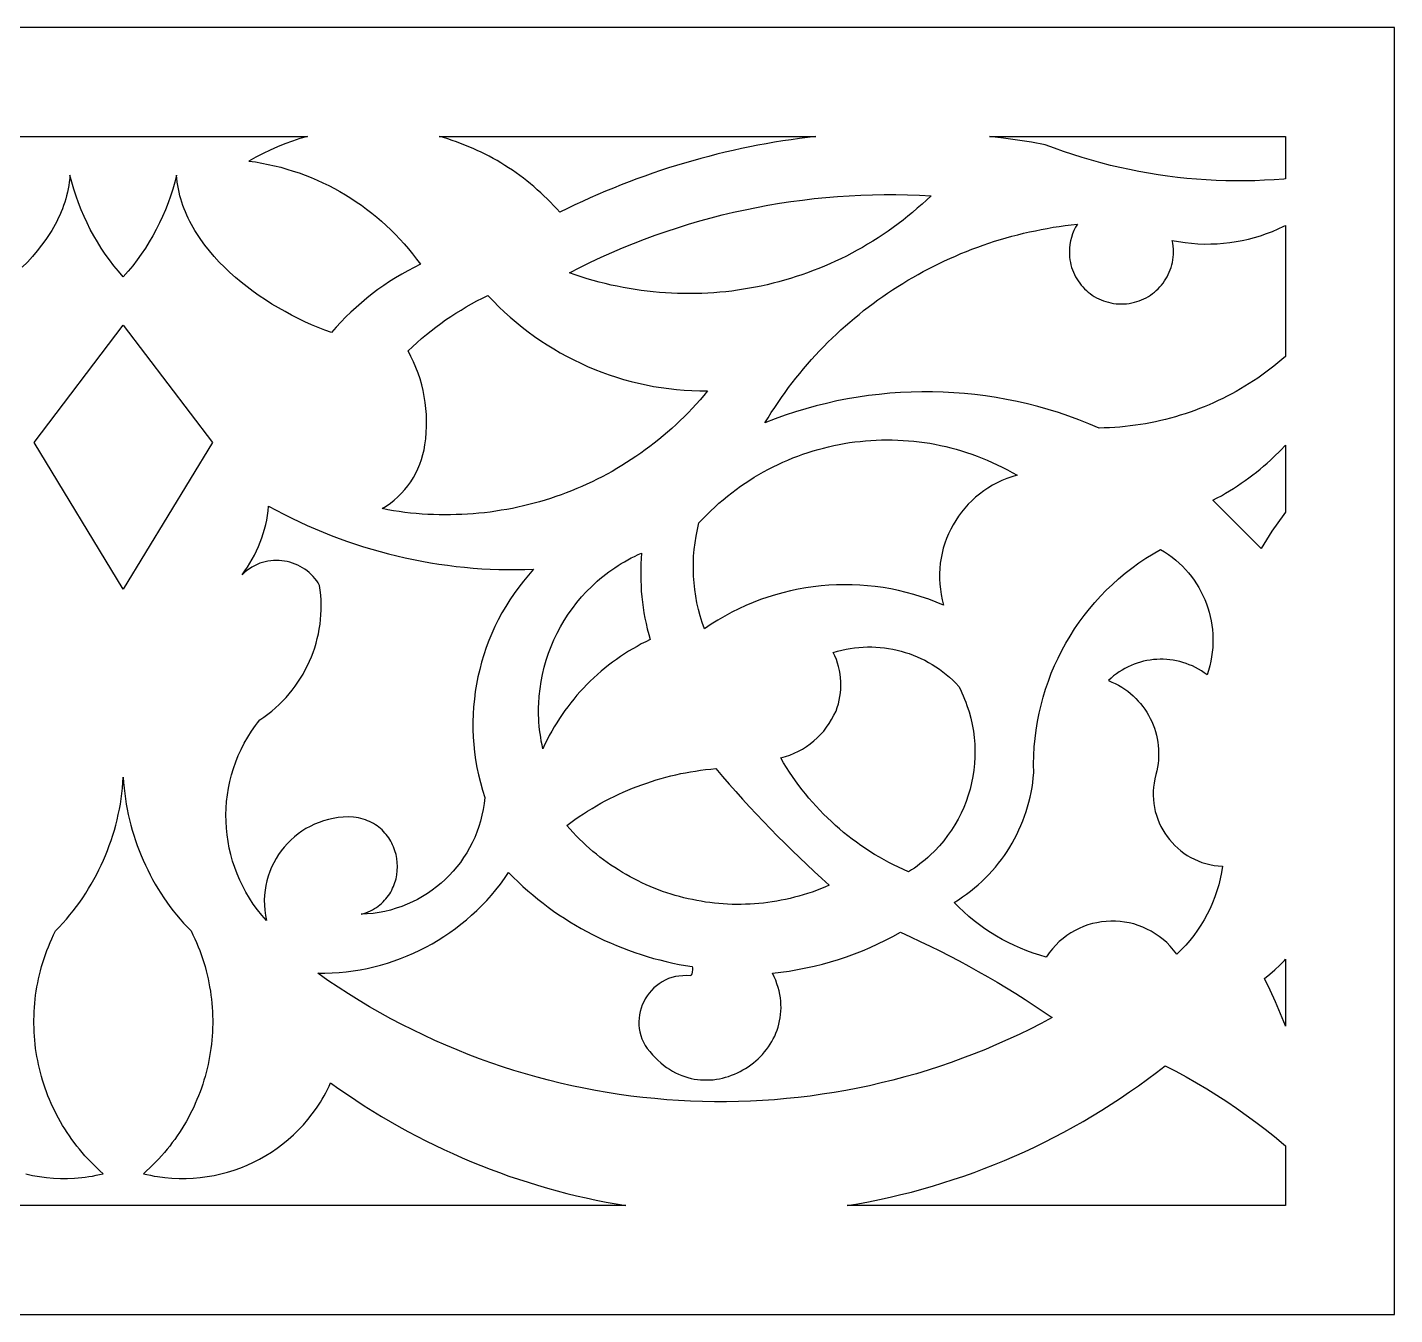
# Model space of a CAD drawing. Extents: x -116 to 116, y -59 to 59.
# Drawn here: x -8.8 to 116.5, y -59 to 59 of the extents above; entities that cross this region are included whole.
import ezdxf

# ---------------------------------------------------------------- set-up
doc = ezdxf.new("R2010")
doc.units = 0
doc.header["$MEASUREMENT"] = 0
doc.layers.add('BITMAP_LAYER', color=18, linetype='CONTINUOUS')

msp = doc.modelspace()

# ---------------------------------------------------------------- linework, layer by layer
at = {"layer": 'BITMAP_LAYER'}
for points in [[(116.5, -59), (116.5, 59), (-116.5, 59), (-116.5, -59)], [(62.71, 48.91), (61.95, 48.81), (61.19, 48.7), (60.43, 48.59), (59.67, 48.46), (58.91, 48.33), (58.15, 48.19), (57.4, 48.04), (56.65, 47.88), (55.9, 47.72), (55.15, 47.55), (54.4, 47.36), (53.66, 47.17), (52.92, 46.98), (52.18, 46.77), (51.44, 46.56), (50.7, 46.34), (49.97, 46.11), (49.24, 45.87), (48.51, 45.62), (47.79, 45.37), (47.07, 45.1), (46.35, 44.83), (45.63, 44.56), (44.91, 44.27), (44.2, 43.98), (43.49, 43.68), (42.79, 43.37), (42.09, 43.05), (41.39, 42.72), (40.69, 42.39), (40, 42.05), (39.72, 42.36), (39.43, 42.67), (39.15, 42.97), (38.85, 43.27), (38.55, 43.56), (38.25, 43.84), (37.94, 44.12), (37.63, 44.4), (37.31, 44.66), (36.98, 44.92), (36.66, 45.18), (36.33, 45.42), (35.99, 45.66), (35.65, 45.9), (35.31, 46.13), (34.96, 46.35), (34.61, 46.57), (34.25, 46.78), (33.89, 46.98), (33.53, 47.18), (33.17, 47.37), (32.8, 47.55), (32.42, 47.72), (32.05, 47.89), (31.67, 48.06), (31.29, 48.21), (30.9, 48.36), (30.52, 48.5), (30.13, 48.64), (29.73, 48.77), (29.34, 48.89), (28.94, 49), (63.47, 49)], [(106.5, 45.11), (106.36, 45.09), (105.47, 45.03), (104.58, 44.98), (103.69, 44.94), (102.8, 44.92), (101.91, 44.92), (101.02, 44.94), (100.13, 44.97), (99.24, 45.01), (98.35, 45.08), (97.47, 45.15), (96.59, 45.25), (95.7, 45.36), (94.82, 45.48), (93.94, 45.63), (93.07, 45.78), (92.19, 45.96), (91.32, 46.15), (90.46, 46.35), (89.59, 46.57), (88.73, 46.81), (87.87, 47.06), (87.02, 47.33), (86.17, 47.62), (85.32, 47.92), (84.48, 48.23), (83.21, 48.46), (81.93, 48.66), (80.65, 48.84), (79.37, 49), (106.5, 49)], [(70.8, 43.67), (71.87, 43.65), (72.95, 43.62), (74.03, 43.56), (73.61, 43.17), (73.19, 42.78), (72.76, 42.41), (72.33, 42.04), (71.89, 41.68), (71.45, 41.33), (71, 40.99), (70.55, 40.65), (70.09, 40.33), (69.62, 40.01), (69.16, 39.7), (68.68, 39.4), (68.21, 39.11), (67.73, 38.83), (67.24, 38.56), (66.75, 38.3), (66.26, 38.04), (65.76, 37.79), (65.26, 37.56), (64.75, 37.33), (64.25, 37.11), (63.73, 36.9), (63.22, 36.7), (62.7, 36.5), (62.18, 36.32), (61.66, 36.15), (61.13, 35.98), (60.6, 35.82), (60.07, 35.68), (59.54, 35.54), (59, 35.41), (58.46, 35.29), (57.92, 35.18), (57.38, 35.08), (56.84, 34.99), (56.29, 34.91), (55.75, 34.83), (55.2, 34.77), (54.65, 34.72), (54.1, 34.67), (53.55, 34.64), (53, 34.61), (52.44, 34.59), (51.89, 34.59), (51.34, 34.59), (50.78, 34.6), (50.23, 34.62), (49.67, 34.66), (49.12, 34.7), (48.56, 34.75), (48.01, 34.81), (47.45, 34.88), (46.9, 34.96), (46.35, 35.05), (45.8, 35.15), (45.25, 35.26), (44.7, 35.38), (44.15, 35.51), (43.6, 35.65), (43.05, 35.8), (42.51, 35.96), (41.96, 36.13), (41.42, 36.31), (40.88, 36.5), (41.84, 36.99), (42.81, 37.46), (43.79, 37.92), (44.77, 38.35), (45.75, 38.78), (46.75, 39.18), (47.75, 39.57), (48.75, 39.94), (49.76, 40.29), (50.78, 40.63), (51.8, 40.95), (52.83, 41.25), (53.86, 41.53), (54.89, 41.8), (55.93, 42.05), (56.97, 42.28), (58.02, 42.5), (59.07, 42.69), (60.13, 42.87), (61.18, 43.03), (62.24, 43.17), (63.31, 43.3), (64.37, 43.41), (65.44, 43.5), (66.51, 43.57), (67.58, 43.62), (68.65, 43.66), (69.72, 43.67)], [(87.26, 40.67), (87.11, 40.37), (86.98, 40.06), (86.88, 39.75), (86.8, 39.42), (86.74, 39.09), (86.7, 38.75), (86.69, 38.42), (86.7, 38.17), (86.71, 37.93), (86.74, 37.69), (86.79, 37.45), (86.84, 37.22), (86.9, 37), (86.98, 36.78), (87.06, 36.56), (87.16, 36.35), (87.26, 36.14), (87.38, 35.94), (87.5, 35.75), (87.64, 35.56), (87.78, 35.38), (87.93, 35.21), (88.09, 35.04), (88.25, 34.89), (88.42, 34.74), (88.6, 34.59), (88.79, 34.46), (88.98, 34.34), (89.18, 34.22), (89.39, 34.12), (89.6, 34.02), (89.82, 33.94), (90.04, 33.86), (90.27, 33.8), (90.5, 33.74), (90.73, 33.7), (90.97, 33.67), (91.21, 33.65), (91.46, 33.65), (91.7, 33.65), (91.94, 33.67), (92.18, 33.7), (92.42, 33.74), (92.65, 33.8), (92.87, 33.86), (93.1, 33.94), (93.31, 34.02), (93.52, 34.12), (93.73, 34.22), (93.93, 34.34), (94.12, 34.46), (94.31, 34.59), (94.49, 34.74), (94.66, 34.89), (94.83, 35.04), (94.99, 35.21), (95.14, 35.38), (95.28, 35.56), (95.41, 35.75), (95.53, 35.94), (95.65, 36.14), (95.75, 36.35), (95.85, 36.56), (95.93, 36.78), (96.01, 37), (96.07, 37.22), (96.13, 37.45), (96.17, 37.69), (96.2, 37.93), (96.22, 38.17), (96.22, 38.42), (96.22, 38.68), (96.19, 38.95), (96.16, 39.21), (96.11, 39.46), (96.7, 39.36), (97.29, 39.27), (97.88, 39.21), (98.47, 39.16), (99.06, 39.14), (99.65, 39.15), (100.23, 39.17), (100.81, 39.21), (101.39, 39.28), (101.97, 39.36), (102.54, 39.47), (103.1, 39.59), (103.66, 39.74), (104.22, 39.9), (104.77, 40.09), (105.31, 40.29), (105.84, 40.52), (106.36, 40.76), (106.5, 40.83), (106.5, 28.84), (106.15, 28.54), (105.8, 28.24), (105.44, 27.95), (105.07, 27.66), (104.7, 27.39), (104.33, 27.12), (103.95, 26.85), (103.56, 26.59), (103.17, 26.34), (102.78, 26.1), (102.38, 25.86), (101.98, 25.63), (101.57, 25.41), (101.16, 25.19), (100.75, 24.98), (100.33, 24.78), (99.91, 24.59), (99.49, 24.4), (99.06, 24.22), (98.63, 24.05), (98.19, 23.88), (97.75, 23.73), (97.31, 23.58), (96.86, 23.44), (96.42, 23.3), (95.97, 23.18), (95.51, 23.06), (95.06, 22.95), (94.6, 22.85), (94.14, 22.75), (93.67, 22.67), (93.21, 22.59), (92.74, 22.52), (92.27, 22.46), (91.8, 22.41), (91.32, 22.36), (90.85, 22.33), (90.37, 22.3), (89.89, 22.28), (89.41, 22.27), (88.49, 22.66), (87.57, 23.03), (86.64, 23.36), (85.7, 23.68), (84.76, 23.97), (83.81, 24.24), (82.86, 24.48), (81.91, 24.7), (80.94, 24.9), (79.98, 25.07), (79.01, 25.21), (78.04, 25.34), (77.07, 25.44), (76.1, 25.51), (75.12, 25.56), (74.15, 25.59), (73.17, 25.59), (72.2, 25.57), (71.22, 25.53), (70.25, 25.46), (69.27, 25.36), (68.3, 25.25), (67.33, 25.1), (66.37, 24.94), (65.4, 24.75), (64.45, 24.53), (63.49, 24.3), (62.54, 24.03), (61.6, 23.75), (60.66, 23.44), (59.72, 23.1), (58.8, 22.74), (59.09, 23.22), (59.38, 23.69), (59.69, 24.16), (60, 24.62), (60.31, 25.08), (60.64, 25.53), (60.97, 25.98), (61.3, 26.42), (61.64, 26.85), (61.99, 27.28), (62.34, 27.7), (62.7, 28.12), (63.06, 28.54), (63.43, 28.94), (63.81, 29.34), (64.19, 29.74), (64.57, 30.13), (64.96, 30.51), (65.36, 30.89), (65.76, 31.26), (66.17, 31.63), (66.58, 31.99), (67, 32.34), (67.42, 32.69), (67.84, 33.03), (68.27, 33.36), (68.71, 33.69), (69.15, 34.01), (69.6, 34.33), (70.04, 34.64), (70.5, 34.94), (70.96, 35.23), (71.42, 35.52), (71.88, 35.81), (72.35, 36.08), (72.83, 36.35), (73.31, 36.61), (73.79, 36.87), (74.27, 37.12), (74.76, 37.36), (75.26, 37.6), (75.75, 37.82), (76.25, 38.04), (76.76, 38.26), (77.26, 38.46), (77.77, 38.66), (78.29, 38.85), (78.8, 39.04), (79.32, 39.22), (79.84, 39.39), (80.37, 39.55), (80.9, 39.7), (81.43, 39.85), (81.96, 39.99), (82.5, 40.12), (83.04, 40.25), (83.58, 40.36), (84.12, 40.47), (84.67, 40.57), (85.21, 40.67), (85.76, 40.75), (86.32, 40.83), (86.87, 40.9), (87.43, 40.96)], [(33.91, 33.9), (34.41, 33.39), (34.93, 32.9), (35.45, 32.43), (35.99, 31.97), (36.54, 31.52), (37.1, 31.09), (37.67, 30.67), (38.25, 30.27), (38.84, 29.89), (39.44, 29.52), (40.04, 29.17), (40.66, 28.83), (41.28, 28.51), (41.92, 28.21), (42.55, 27.92), (43.2, 27.65), (43.85, 27.39), (44.51, 27.16), (45.18, 26.94), (45.85, 26.73), (46.53, 26.55), (47.21, 26.38), (47.9, 26.23), (48.59, 26.09), (49.29, 25.98), (49.99, 25.88), (50.69, 25.8), (51.4, 25.74), (52.11, 25.7), (52.82, 25.67), (53.54, 25.67), (53.2, 25.26), (52.85, 24.85), (52.5, 24.46), (52.14, 24.07), (51.78, 23.69), (51.41, 23.31), (51.03, 22.95), (50.65, 22.59), (50.26, 22.23), (49.87, 21.89), (49.47, 21.55), (49.07, 21.21), (48.66, 20.89), (48.25, 20.57), (47.83, 20.26), (47.41, 19.96), (46.98, 19.67), (46.55, 19.38), (46.12, 19.1), (45.68, 18.83), (45.24, 18.56), (44.79, 18.3), (44.34, 18.05), (43.88, 17.81), (43.42, 17.58), (42.96, 17.35), (42.49, 17.13), (42.02, 16.92), (41.55, 16.72), (41.07, 16.52), (40.59, 16.34), (40.11, 16.16), (39.63, 15.99), (39.14, 15.82), (38.65, 15.67), (38.15, 15.52), (37.66, 15.38), (37.16, 15.25), (36.66, 15.13), (36.16, 15.02), (35.65, 14.91), (35.14, 14.81), (34.64, 14.73), (34.13, 14.65), (33.61, 14.57), (33.1, 14.51), (32.58, 14.46), (32.07, 14.41), (31.55, 14.37), (31.03, 14.35), (30.51, 14.33), (29.99, 14.31), (29.47, 14.31), (28.95, 14.32), (28.42, 14.33), (27.9, 14.36), (27.38, 14.39), (26.85, 14.43), (26.33, 14.48), (25.8, 14.54), (25.28, 14.61), (24.75, 14.69), (24.23, 14.78), (23.71, 14.88), (24.1, 15.12), (24.48, 15.38), (24.83, 15.67), (25.17, 15.97), (25.5, 16.29), (25.8, 16.63), (26.08, 16.98), (26.34, 17.35), (26.59, 17.74), (26.81, 18.13), (27, 18.54), (27.18, 18.96), (27.33, 19.39), (27.45, 19.83), (27.56, 20.28), (27.63, 20.73), (27.71, 21.29), (27.76, 21.85), (27.79, 22.4), (27.79, 22.96), (27.77, 23.51), (27.73, 24.07), (27.67, 24.62), (27.58, 25.16), (27.48, 25.71), (27.35, 26.24), (27.19, 26.78), (27.02, 27.3), (26.82, 27.82), (26.6, 28.34), (26.36, 28.84), (26.1, 29.34), (26.51, 29.72), (26.92, 30.1), (27.34, 30.47), (27.77, 30.83), (28.2, 31.18), (28.64, 31.53), (29.09, 31.86), (29.54, 32.18), (30.01, 32.5), (30.48, 32.8), (30.95, 33.09), (31.43, 33.38), (31.92, 33.65), (32.41, 33.92), (32.91, 34.17), (33.41, 34.42)], [(8.18, 20.96), (0, 7.51), (-8.18, 20.96), (0, 31.69)], [(70.47, 21.18), (70.96, 21.17), (71.45, 21.14), (71.94, 21.11), (72.43, 21.06), (72.92, 21.01), (73.41, 20.94), (73.9, 20.87), (74.38, 20.78), (74.87, 20.68), (75.36, 20.57), (75.84, 20.45), (76.32, 20.32), (76.8, 20.18), (77.28, 20.03), (77.75, 19.87), (78.23, 19.7), (78.7, 19.52), (79.17, 19.33), (79.63, 19.12), (80.09, 18.91), (80.55, 18.68), (81.01, 18.44), (81.46, 18.2), (81.91, 17.94), (81.43, 17.8), (80.96, 17.64), (80.51, 17.45), (80.07, 17.24), (79.65, 17.02), (79.23, 16.77), (78.84, 16.51), (78.46, 16.22), (78.1, 15.92), (77.75, 15.61), (77.42, 15.28), (77.11, 14.93), (76.81, 14.57), (76.53, 14.19), (76.28, 13.81), (76.04, 13.41), (75.82, 13), (75.62, 12.58), (75.44, 12.15), (75.28, 11.71), (75.14, 11.26), (75.03, 10.81), (74.93, 10.34), (74.86, 9.88), (74.82, 9.41), (74.79, 8.93), (74.79, 8.45), (74.82, 7.97), (74.87, 7.49), (74.94, 7.01), (75.04, 6.52), (75.17, 6.04), (74.49, 6.32), (73.81, 6.58), (73.12, 6.81), (72.43, 7.02), (71.73, 7.21), (71.03, 7.38), (70.33, 7.52), (69.62, 7.64), (68.91, 7.74), (68.2, 7.82), (67.49, 7.87), (66.78, 7.9), (66.07, 7.91), (65.36, 7.9), (64.65, 7.86), (63.94, 7.8), (63.23, 7.72), (62.53, 7.62), (61.83, 7.49), (61.13, 7.34), (60.44, 7.18), (59.75, 6.98), (59.07, 6.77), (58.39, 6.54), (57.72, 6.28), (57.06, 6), (56.41, 5.7), (55.76, 5.38), (55.12, 5.04), (54.49, 4.67), (53.88, 4.29), (53.27, 3.88), (53.06, 4.46), (52.87, 5.05), (52.71, 5.65), (52.57, 6.25), (52.46, 6.86), (52.37, 7.46), (52.3, 8.07), (52.26, 8.69), (52.24, 9.3), (52.24, 9.91), (52.26, 10.53), (52.31, 11.14), (52.39, 11.75), (52.49, 12.36), (52.61, 12.97), (52.75, 13.57), (53.1, 13.95), (53.46, 14.32), (53.83, 14.68), (54.2, 15.03), (54.58, 15.37), (54.97, 15.7), (55.36, 16.03), (55.76, 16.34), (56.16, 16.64), (56.57, 16.93), (56.98, 17.22), (57.4, 17.49), (57.82, 17.76), (58.25, 18.01), (58.68, 18.26), (59.12, 18.49), (59.56, 18.72), (60, 18.94), (60.45, 19.14), (60.9, 19.34), (61.36, 19.53), (61.82, 19.7), (62.28, 19.87), (62.75, 20.03), (63.21, 20.18), (63.68, 20.31), (64.16, 20.44), (64.63, 20.56), (65.11, 20.67), (65.59, 20.76), (66.07, 20.85), (66.56, 20.93), (67.04, 21), (67.53, 21.05), (68.02, 21.1), (68.5, 21.14), (68.99, 21.16), (69.48, 21.18), (69.97, 21.19)], [(106.5, 14.55), (106.33, 14.33), (105.79, 13.58), (105.26, 12.81), (104.76, 12.02), (104.28, 11.22), (99.85, 15.66), (100.23, 15.86), (100.62, 16.07), (100.99, 16.29), (101.37, 16.51), (101.73, 16.74), (102.1, 16.97), (102.45, 17.21), (102.81, 17.46), (103.15, 17.71), (103.5, 17.97), (103.83, 18.23), (104.17, 18.5), (104.49, 18.77), (104.82, 19.05), (105.13, 19.33), (105.44, 19.62), (106.05, 20.22), (106.5, 20.69)], [(14.02, 14.73), (14.72, 14.37), (15.43, 14.01), (16.14, 13.67), (16.86, 13.34), (17.59, 13.02), (18.31, 12.72), (19.05, 12.43), (19.78, 12.15), (20.53, 11.88), (21.27, 11.63), (22.02, 11.38), (22.78, 11.16), (23.53, 10.94), (24.29, 10.74), (25.06, 10.55), (25.83, 10.37), (26.6, 10.21), (27.37, 10.06), (28.15, 9.92), (28.92, 9.8), (29.7, 9.69), (30.49, 9.59), (31.27, 9.51), (32.06, 9.44), (32.84, 9.38), (33.63, 9.34), (34.42, 9.31), (35.21, 9.29), (36.01, 9.29), (36.8, 9.3), (37.59, 9.33), (37.12, 8.79), (36.66, 8.24), (36.23, 7.68), (35.81, 7.11), (35.42, 6.52), (35.04, 5.92), (34.69, 5.32), (34.36, 4.7), (34.05, 4.07), (33.77, 3.44), (33.5, 2.8), (33.26, 2.14), (33.03, 1.49), (32.83, 0.82), (32.66, 0.15), (32.5, -0.52), (32.37, -1.2), (32.25, -1.89), (32.17, -2.58), (32.1, -3.27), (32.06, -3.96), (32.04, -4.66), (32.04, -5.36), (32.07, -6.05), (32.12, -6.75), (32.19, -7.45), (32.28, -8.15), (32.4, -8.84), (32.55, -9.53), (32.72, -10.22), (32.91, -10.91), (33.13, -11.6), (33.06, -12.15), (32.98, -12.69), (32.87, -13.22), (32.74, -13.75), (32.58, -14.26), (32.4, -14.77), (32.2, -15.26), (31.98, -15.74), (31.73, -16.21), (31.47, -16.67), (31.19, -17.11), (30.89, -17.54), (30.57, -17.95), (30.23, -18.35), (29.87, -18.73), (29.5, -19.1), (29.12, -19.45), (28.71, -19.78), (28.3, -20.1), (27.87, -20.4), (27.42, -20.67), (26.96, -20.93), (26.49, -21.17), (26.01, -21.38), (25.52, -21.58), (25.02, -21.75), (24.5, -21.91), (23.98, -22.03), (23.45, -22.14), (22.91, -22.22), (22.36, -22.27), (21.81, -22.3), (22.03, -22.24), (22.24, -22.16), (22.45, -22.08), (22.64, -21.98), (22.83, -21.89), (23.01, -21.78), (23.19, -21.67), (23.35, -21.55), (23.51, -21.43), (23.66, -21.3), (23.81, -21.16), (23.94, -21.02), (24.07, -20.88), (24.19, -20.73), (24.3, -20.58), (24.41, -20.42), (24.51, -20.26), (24.6, -20.09), (24.68, -19.92), (24.76, -19.75), (24.83, -19.58), (24.89, -19.4), (24.94, -19.22), (24.99, -19.04), (25.03, -18.86), (25.06, -18.68), (25.1, -18.31), (25.12, -17.93), (25.1, -17.56), (25.06, -17.19), (24.99, -16.83), (24.89, -16.47), (24.83, -16.29), (24.76, -16.12), (24.68, -15.94), (24.6, -15.78), (24.52, -15.61), (24.42, -15.45), (24.32, -15.29), (24.21, -15.14), (24.09, -14.99), (23.97, -14.85), (23.84, -14.71), (23.71, -14.57), (23.57, -14.44), (23.42, -14.32), (23.26, -14.2), (23.1, -14.09), (22.93, -13.99), (22.75, -13.89), (22.57, -13.8), (22.38, -13.72), (22.19, -13.64), (21.98, -13.57), (21.78, -13.51), (21.56, -13.46), (21.34, -13.42), (21.11, -13.39), (20.63, -13.38), (20.16, -13.39), (19.7, -13.44), (19.24, -13.51), (18.8, -13.61), (18.36, -13.73), (17.94, -13.88), (17.53, -14.04), (17.13, -14.24), (16.74, -14.45), (16.37, -14.68), (16.02, -14.94), (15.68, -15.21), (15.35, -15.5), (15.04, -15.81), (14.75, -16.14), (14.48, -16.48), (14.23, -16.83), (14, -17.2), (13.79, -17.58), (13.59, -17.98), (13.43, -18.38), (13.28, -18.8), (13.16, -19.23), (13.06, -19.66), (12.99, -20.1), (12.94, -20.55), (12.92, -21.01), (12.93, -21.47), (12.96, -21.93), (13.03, -22.4), (13.12, -22.87), (12.9, -22.63), (12.69, -22.38), (12.29, -21.88), (11.91, -21.36), (11.56, -20.83), (11.24, -20.28), (10.94, -19.73), (10.67, -19.17), (10.42, -18.59), (10.21, -18.01), (10.01, -17.42), (9.85, -16.83), (9.71, -16.23), (9.6, -15.62), (9.51, -15.01), (9.45, -14.4), (9.42, -13.79), (9.41, -13.18), (9.43, -12.56), (9.47, -11.95), (9.55, -11.34), (9.65, -10.73), (9.77, -10.13), (9.93, -9.53), (10.1, -8.93), (10.31, -8.34), (10.54, -7.76), (10.8, -7.19), (11.09, -6.63), (11.41, -6.07), (11.75, -5.53), (12.11, -5), (12.31, -4.74), (12.51, -4.49), (12.89, -4.23), (13.25, -3.96), (13.61, -3.67), (13.95, -3.38), (14.28, -3.07), (14.6, -2.76), (14.91, -2.43), (15.2, -2.09), (15.48, -1.75), (15.75, -1.39), (16, -1.03), (16.24, -0.66), (16.47, -0.28), (16.68, 0.1), (16.88, 0.5), (17.07, 0.9), (17.24, 1.3), (17.39, 1.71), (17.54, 2.13), (17.66, 2.55), (17.78, 2.98), (17.88, 3.41), (17.96, 3.84), (18.03, 4.28), (18.08, 4.72), (18.11, 5.16), (18.13, 5.61), (18.14, 6.06), (18.13, 6.5), (18.1, 6.95), (18.05, 7.4), (17.99, 7.85), (17.86, 8.07), (17.72, 8.28), (17.56, 8.48), (17.39, 8.67), (17.22, 8.85), (17.03, 9.02), (16.84, 9.18), (16.63, 9.33), (16.42, 9.47), (16.2, 9.59), (15.98, 9.7), (15.75, 9.8), (15.51, 9.89), (15.27, 9.97), (15.03, 10.03), (14.78, 10.08), (14.53, 10.11), (14.28, 10.13), (14.03, 10.14), (13.77, 10.13), (13.52, 10.11), (13.26, 10.07), (13.01, 10.02), (12.76, 9.95), (12.51, 9.87), (12.26, 9.77), (12.02, 9.65), (11.78, 9.52), (11.55, 9.37), (11.32, 9.2), (11.1, 9.02), (10.88, 8.82), (11.14, 9.17), (11.38, 9.52), (11.6, 9.88), (11.82, 10.25), (12.02, 10.63), (12.21, 11.01), (12.38, 11.4), (12.54, 11.8), (12.69, 12.2), (12.82, 12.6), (12.94, 13.01), (13.05, 13.42), (13.14, 13.84), (13.21, 14.26), (13.27, 14.69), (13.32, 15.11)], [(47.45, 10.31), (47.42, 9.81), (47.41, 9.31), (47.41, 8.81), (47.41, 8.31), (47.44, 7.81), (47.47, 7.31), (47.51, 6.81), (47.57, 6.31), (47.63, 5.82), (47.71, 5.32), (47.8, 4.83), (47.91, 4.34), (48.02, 3.85), (48.15, 3.36), (48.28, 2.88), (47.88, 2.68), (47.47, 2.48), (47.08, 2.26), (46.69, 2.04), (46.3, 1.81), (45.93, 1.57), (45.55, 1.32), (45.19, 1.06), (44.82, 0.8), (44.47, 0.53), (44.12, 0.25), (43.78, -0.03), (43.44, -0.32), (43.11, -0.62), (42.79, -0.93), (42.47, -1.25), (42.17, -1.57), (41.86, -1.89), (41.57, -2.23), (41.28, -2.57), (41, -2.92), (40.73, -3.27), (40.46, -3.63), (40.21, -3.99), (39.96, -4.36), (39.72, -4.74), (39.48, -5.12), (39.26, -5.51), (39.04, -5.91), (38.83, -6.3), (38.63, -6.71), (38.44, -7.12), (38.37, -6.77), (38.3, -6.43), (38.25, -6.08), (38.2, -5.74), (38.15, -5.39), (38.12, -5.05), (38.09, -4.7), (38.07, -4.36), (38.06, -4.01), (38.06, -3.67), (38.06, -3.33), (38.07, -2.99), (38.11, -2.31), (38.19, -1.64), (38.29, -0.97), (38.42, -0.31), (38.57, 0.35), (38.76, 0.99), (38.97, 1.63), (39.2, 2.25), (39.46, 2.87), (39.75, 3.47), (40.07, 4.06), (40.4, 4.63), (40.77, 5.2), (41.15, 5.74), (41.56, 6.27), (41.99, 6.79), (42.45, 7.28), (42.93, 7.76), (43.43, 8.22), (43.68, 8.44), (43.95, 8.66), (44.21, 8.87), (44.49, 9.08), (44.76, 9.28), (45.05, 9.47), (45.34, 9.66), (45.63, 9.84), (45.93, 10.02), (46.23, 10.19), (46.54, 10.36), (46.85, 10.51), (47.17, 10.67), (47.49, 10.81)], [(95.42, 10.93), (95.78, 10.69), (96.12, 10.44), (96.44, 10.17), (96.76, 9.89), (97.06, 9.6), (97.34, 9.3), (97.62, 8.99), (97.87, 8.67), (98.12, 8.34), (98.34, 7.99), (98.56, 7.64), (98.75, 7.29), (98.93, 6.92), (99.1, 6.55), (99.25, 6.17), (99.38, 5.78), (99.5, 5.39), (99.6, 5), (99.69, 4.6), (99.75, 4.19), (99.8, 3.79), (99.84, 3.38), (99.85, 2.96), (99.85, 2.55), (99.83, 2.14), (99.79, 1.72), (99.73, 1.3), (99.66, 0.89), (99.56, 0.48), (99.45, 0.06), (99.32, -0.35), (99.06, -0.16), (98.79, 0.02), (98.52, 0.18), (98.25, 0.33), (97.97, 0.46), (97.68, 0.58), (97.39, 0.69), (97.1, 0.78), (96.81, 0.86), (96.51, 0.93), (96.21, 0.99), (95.91, 1.03), (95.61, 1.06), (95.3, 1.07), (95, 1.07), (94.7, 1.06), (94.4, 1.04), (94.1, 1), (93.8, 0.95), (93.5, 0.89), (93.21, 0.81), (92.92, 0.72), (92.63, 0.62), (92.35, 0.5), (92.07, 0.38), (91.79, 0.24), (91.52, 0.08), (91.26, -0.08), (91, -0.26), (90.75, -0.45), (90.51, -0.66), (90.27, -0.88), (90.59, -1.01), (90.9, -1.15), (91.2, -1.31), (91.49, -1.48), (91.77, -1.67), (92.04, -1.86), (92.3, -2.07), (92.54, -2.28), (92.78, -2.51), (93, -2.75), (93.22, -2.99), (93.42, -3.25), (93.61, -3.51), (93.79, -3.78), (93.95, -4.06), (94.1, -4.35), (94.24, -4.64), (94.37, -4.94), (94.48, -5.24), (94.58, -5.55), (94.67, -5.87), (94.74, -6.19), (94.79, -6.51), (94.84, -6.83), (94.86, -7.16), (94.87, -7.49), (94.87, -7.82), (94.85, -8.16), (94.82, -8.49), (94.77, -8.83), (94.7, -9.16), (94.62, -9.49), (94.52, -9.88), (94.45, -10.27), (94.4, -10.65), (94.38, -11.03), (94.37, -11.41), (94.39, -11.78), (94.43, -12.15), (94.49, -12.52), (94.57, -12.88), (94.67, -13.23), (94.79, -13.58), (94.93, -13.92), (95.08, -14.24), (95.25, -14.56), (95.44, -14.87), (95.65, -15.17), (95.87, -15.46), (96.1, -15.73), (96.36, -16), (96.62, -16.25), (96.9, -16.48), (97.19, -16.7), (97.5, -16.9), (97.82, -17.09), (98.15, -17.26), (98.49, -17.41), (98.84, -17.54), (99.2, -17.65), (99.57, -17.75), (99.95, -17.82), (100.34, -17.87), (100.73, -17.9), (100.64, -18.48), (100.52, -19.05), (100.38, -19.61), (100.22, -20.16), (100.03, -20.71), (99.82, -21.25), (99.59, -21.78), (99.33, -22.29), (99.05, -22.8), (98.75, -23.29), (98.43, -23.77), (98.09, -24.24), (97.73, -24.69), (97.35, -25.13), (96.95, -25.55), (96.53, -25.96), (96.39, -25.77), (96.24, -25.58), (95.94, -25.23), (95.62, -24.9), (95.28, -24.6), (94.93, -24.33), (94.56, -24.08), (94.19, -23.85), (93.8, -23.65), (93.41, -23.47), (93.01, -23.32), (92.6, -23.19), (92.18, -23.09), (91.76, -23.01), (91.34, -22.96), (90.91, -22.93), (90.49, -22.93), (90.06, -22.95), (89.64, -23), (89.22, -23.07), (88.8, -23.16), (88.39, -23.28), (87.99, -23.43), (87.59, -23.6), (87.21, -23.79), (86.83, -24.01), (86.46, -24.25), (86.11, -24.52), (85.77, -24.81), (85.45, -25.12), (85.14, -25.46), (85, -25.64), (84.85, -25.83), (84.72, -26.02), (84.58, -26.22), (83.98, -26.05), (83.39, -25.86), (82.8, -25.65), (82.22, -25.42), (81.65, -25.17), (81.09, -24.9), (80.55, -24.62), (80.01, -24.31), (79.48, -23.98), (78.96, -23.64), (78.46, -23.28), (77.97, -22.9), (77.49, -22.5), (77.02, -22.09), (76.57, -21.66), (76.13, -21.21), (76.53, -20.97), (76.91, -20.71), (77.28, -20.45), (77.64, -20.17), (78, -19.88), (78.34, -19.59), (78.68, -19.28), (79, -18.97), (79.32, -18.65), (79.62, -18.31), (79.92, -17.97), (80.2, -17.62), (80.47, -17.27), (80.74, -16.9), (80.99, -16.53), (81.23, -16.15), (81.46, -15.77), (81.67, -15.37), (81.88, -14.98), (82.07, -14.57), (82.26, -14.16), (82.43, -13.74), (82.59, -13.32), (82.73, -12.89), (82.87, -12.46), (82.99, -12.03), (83.09, -11.58), (83.19, -11.14), (83.27, -10.69), (83.34, -10.24), (83.39, -9.78), (83.44, -9.32), (83.42, -8.53), (83.44, -7.74), (83.48, -6.96), (83.55, -6.18), (83.65, -5.41), (83.77, -4.64), (83.92, -3.88), (84.1, -3.13), (84.3, -2.39), (84.52, -1.65), (84.77, -0.93), (85.04, -0.21), (85.34, 0.5), (85.66, 1.19), (86, 1.87), (86.37, 2.55), (86.76, 3.2), (87.17, 3.85), (87.6, 4.48), (88.05, 5.1), (88.53, 5.7), (89.03, 6.29), (89.54, 6.86), (90.08, 7.41), (90.63, 7.94), (91.21, 8.46), (91.81, 8.96), (92.42, 9.44), (93.05, 9.9), (93.7, 10.34), (94.37, 10.75), (95.05, 11.15)], [(68.58, 2.21), (68.97, 2.19), (69.36, 2.16), (69.75, 2.12), (70.13, 2.07), (70.52, 2), (70.9, 1.92), (71.27, 1.82), (71.64, 1.71), (72.01, 1.59), (72.38, 1.46), (72.74, 1.31), (73.09, 1.15), (73.44, 0.98), (73.79, 0.79), (74.13, 0.59), (74.46, 0.38), (74.78, 0.16), (75.1, -0.07), (75.41, -0.32), (75.71, -0.58), (76, -0.85), (76.29, -1.13), (76.56, -1.43), (76.71, -1.71), (76.84, -1.99), (76.97, -2.28), (77.09, -2.57), (77.21, -2.86), (77.31, -3.15), (77.5, -3.73), (77.66, -4.32), (77.8, -4.91), (77.9, -5.51), (77.98, -6.11), (78.02, -6.7), (78.04, -7.3), (78.04, -7.9), (78, -8.49), (77.94, -9.08), (77.85, -9.67), (77.73, -10.25), (77.59, -10.82), (77.42, -11.39), (77.23, -11.95), (77.01, -12.5), (76.77, -13.04), (76.5, -13.57), (76.2, -14.09), (75.88, -14.59), (75.54, -15.09), (75.18, -15.56), (74.79, -16.02), (74.37, -16.47), (73.93, -16.89), (73.71, -17.1), (73.47, -17.3), (73.24, -17.5), (72.99, -17.69), (72.74, -17.88), (72.49, -18.06), (72.23, -18.24), (71.96, -18.41), (71.5, -18.21), (71.05, -17.99), (70.59, -17.77), (70.15, -17.55), (69.71, -17.31), (69.28, -17.06), (68.85, -16.81), (68.42, -16.54), (68.01, -16.27), (67.59, -15.99), (67.19, -15.7), (66.79, -15.41), (66.4, -15.1), (66.01, -14.79), (65.63, -14.47), (65.25, -14.15), (64.89, -13.81), (64.52, -13.47), (64.17, -13.12), (63.82, -12.77), (63.48, -12.4), (63.15, -12.03), (62.83, -11.66), (62.51, -11.27), (62.2, -10.88), (61.9, -10.49), (61.6, -10.08), (61.32, -9.67), (61.04, -9.26), (60.77, -8.84), (60.5, -8.41), (60.25, -7.97), (60.67, -7.85), (61.08, -7.71), (61.48, -7.54), (61.86, -7.36), (62.24, -7.15), (62.6, -6.92), (62.94, -6.67), (63.28, -6.4), (63.59, -6.12), (63.89, -5.82), (64.18, -5.5), (64.44, -5.16), (64.69, -4.81), (64.91, -4.44), (65.12, -4.06), (65.31, -3.67), (65.43, -3.34), (65.53, -3), (65.61, -2.67), (65.67, -2.33), (65.72, -1.99), (65.75, -1.65), (65.76, -1.3), (65.75, -0.96), (65.73, -0.62), (65.69, -0.28), (65.63, 0.06), (65.55, 0.4), (65.45, 0.73), (65.34, 1.06), (65.21, 1.38), (65.06, 1.7), (65.45, 1.81), (65.84, 1.91), (66.23, 2), (66.62, 2.07), (67.01, 2.12), (67.4, 2.16), (67.8, 2.19), (68.19, 2.21)], [(54.9, -9.66), (55.51, -10.36), (56.13, -11.06), (56.75, -11.75), (57.38, -12.44), (58.02, -13.12), (58.66, -13.8), (59.31, -14.47), (59.96, -15.14), (60.62, -15.79), (61.29, -16.45), (61.96, -17.1), (62.63, -17.74), (63.31, -18.38), (64, -19.01), (64.69, -19.63), (64.3, -19.8), (63.9, -19.96), (63.51, -20.11), (63.11, -20.26), (62.71, -20.39), (62.31, -20.52), (61.91, -20.63), (61.5, -20.74), (61.1, -20.84), (60.69, -20.93), (60.29, -21.02), (59.88, -21.09), (59.47, -21.16), (59.06, -21.22), (58.65, -21.27), (58.25, -21.31), (57.84, -21.34), (57.43, -21.37), (57.02, -21.38), (56.61, -21.39), (56.2, -21.4), (55.79, -21.39), (55.38, -21.37), (54.98, -21.35), (54.57, -21.32), (54.17, -21.28), (53.76, -21.23), (53.36, -21.18), (52.96, -21.11), (52.56, -21.04), (52.16, -20.96), (51.76, -20.88), (51.36, -20.78), (50.97, -20.68), (50.58, -20.57), (50.19, -20.46), (49.8, -20.33), (49.42, -20.2), (49.03, -20.06), (48.66, -19.91), (48.28, -19.75), (47.9, -19.59), (47.53, -19.42), (47.17, -19.24), (46.8, -19.06), (46.44, -18.86), (46.08, -18.66), (45.73, -18.46), (45.38, -18.24), (45.03, -18.02), (44.69, -17.79), (44.35, -17.55), (44.01, -17.31), (43.68, -17.06), (43.36, -16.8), (43.04, -16.53), (42.72, -16.26), (42.41, -15.98), (42.1, -15.69), (41.8, -15.4), (41.5, -15.1), (41.21, -14.79), (40.92, -14.48), (40.64, -14.15), (41.02, -13.88), (41.39, -13.61), (41.78, -13.34), (42.16, -13.09), (42.55, -12.84), (42.95, -12.6), (43.35, -12.36), (43.75, -12.13), (44.16, -11.91), (44.57, -11.7), (44.98, -11.49), (45.4, -11.3), (45.82, -11.11), (46.24, -10.92), (46.67, -10.75), (47.09, -10.58), (47.53, -10.42), (47.96, -10.27), (48.4, -10.12), (48.84, -9.98), (49.28, -9.85), (49.73, -9.73), (50.18, -9.62), (50.63, -9.51), (51.08, -9.41), (51.53, -9.32), (51.99, -9.24), (52.44, -9.17), (52.9, -9.1), (53.36, -9.04), (53.83, -8.99), (54.29, -8.95)], [(35.74, -18.91), (36.18, -19.33), (36.62, -19.74), (37.07, -20.14), (37.53, -20.53), (37.99, -20.91), (38.46, -21.28), (38.94, -21.64), (39.43, -22), (39.92, -22.34), (40.42, -22.67), (40.93, -22.99), (41.44, -23.3), (41.96, -23.6), (42.48, -23.89), (43.01, -24.16), (43.55, -24.43), (44.09, -24.69), (44.64, -24.93), (45.19, -25.17), (45.74, -25.39), (46.3, -25.6), (46.87, -25.8), (47.44, -25.99), (48.01, -26.17), (48.59, -26.34), (49.17, -26.49), (49.76, -26.64), (50.35, -26.77), (50.94, -26.89), (51.53, -26.99), (52.13, -27.09), (52.15, -27.2), (52.16, -27.31), (52.16, -27.42), (52.14, -27.53), (52.12, -27.64), (52.09, -27.75), (52.05, -27.85), (52, -27.95), (51.63, -27.92), (51.27, -27.93), (50.92, -27.96), (50.59, -28.01), (50.26, -28.1), (49.95, -28.2), (49.65, -28.33), (49.37, -28.48), (49.1, -28.66), (48.85, -28.85), (48.61, -29.05), (48.39, -29.28), (48.19, -29.52), (48, -29.77), (47.83, -30.04), (47.69, -30.32), (47.56, -30.6), (47.45, -30.9), (47.37, -31.2), (47.3, -31.51), (47.26, -31.82), (47.25, -32.14), (47.25, -32.45), (47.28, -32.77), (47.34, -33.09), (47.42, -33.4), (47.53, -33.71), (47.66, -34.02), (47.83, -34.32), (48.02, -34.61), (48.24, -34.89), (48.36, -35.03), (48.49, -35.17), (48.74, -35.43), (48.99, -35.68), (49.25, -35.92), (49.51, -36.13), (49.78, -36.33), (50.05, -36.51), (50.32, -36.68), (50.6, -36.82), (50.88, -36.96), (51.17, -37.08), (51.45, -37.18), (51.74, -37.26), (52.03, -37.34), (52.32, -37.4), (52.61, -37.44), (52.9, -37.47), (53.2, -37.49), (53.49, -37.49), (53.78, -37.48), (54.06, -37.46), (54.35, -37.42), (54.63, -37.37), (54.92, -37.31), (55.19, -37.24), (55.47, -37.16), (55.74, -37.06), (56.01, -36.95), (56.27, -36.84), (56.53, -36.71), (56.78, -36.57), (57.03, -36.43), (57.27, -36.27), (57.51, -36.1), (57.74, -35.93), (57.96, -35.74), (58.17, -35.55), (58.38, -35.35), (58.57, -35.14), (58.76, -34.92), (58.94, -34.69), (59.11, -34.46), (59.27, -34.22), (59.42, -33.97), (59.56, -33.72), (59.69, -33.46), (59.8, -33.2), (59.91, -32.92), (60, -32.65), (60.08, -32.37), (60.14, -32.08), (60.2, -31.79), (60.23, -31.49), (60.26, -31.19), (60.27, -30.89), (60.26, -30.58), (60.24, -30.27), (60.21, -29.96), (60.16, -29.64), (60.09, -29.32), (60, -29), (59.9, -28.67), (59.78, -28.35), (59.64, -28.02), (59.48, -27.69), (60.25, -27.61), (61.02, -27.5), (61.79, -27.37), (62.55, -27.22), (63.31, -27.05), (64.06, -26.87), (64.8, -26.66), (65.54, -26.43), (66.28, -26.19), (67, -25.93), (67.73, -25.64), (68.44, -25.34), (69.15, -25.02), (69.84, -24.68), (70.53, -24.33), (71.21, -23.95), (72.12, -24.36), (73.03, -24.79), (73.93, -25.22), (74.83, -25.66), (75.72, -26.11), (76.6, -26.58), (77.48, -27.05), (78.35, -27.54), (79.22, -28.03), (80.08, -28.53), (80.94, -29.05), (81.79, -29.57), (82.63, -30.11), (83.47, -30.65), (84.3, -31.2), (85.12, -31.77), (84.12, -32.3), (83.11, -32.82), (82.09, -33.31), (81.06, -33.79), (80.03, -34.25), (79, -34.68), (77.96, -35.1), (76.91, -35.5), (75.86, -35.88), (74.8, -36.24), (73.74, -36.59), (72.68, -36.91), (71.61, -37.21), (70.53, -37.5), (69.46, -37.76), (68.38, -38.01), (67.3, -38.24), (66.21, -38.45), (65.13, -38.63), (64.04, -38.8), (62.94, -38.96), (61.85, -39.09), (60.76, -39.2), (59.66, -39.3), (58.57, -39.37), (57.47, -39.43), (56.37, -39.47), (55.28, -39.48), (54.18, -39.48), (53.08, -39.47), (51.99, -39.43), (50.89, -39.37), (49.8, -39.3), (48.7, -39.2), (47.61, -39.09), (46.52, -38.96), (45.44, -38.81), (44.35, -38.64), (43.27, -38.45), (42.19, -38.24), (41.11, -38.02), (40.04, -37.77), (38.97, -37.51), (37.91, -37.23), (36.85, -36.93), (35.79, -36.61), (34.74, -36.27), (33.69, -35.92), (32.65, -35.54), (31.61, -35.15), (30.58, -34.74), (29.56, -34.31), (28.54, -33.86), (27.53, -33.39), (26.52, -32.9), (25.52, -32.4), (24.53, -31.88), (23.55, -31.34), (22.57, -30.78), (21.61, -30.2), (20.65, -29.6), (19.69, -28.99), (18.75, -28.36), (17.82, -27.7), (18.47, -27.7), (19.13, -27.68), (19.78, -27.63), (20.42, -27.57), (21.07, -27.48), (21.7, -27.38), (22.34, -27.26), (22.96, -27.11), (23.58, -26.95), (24.2, -26.77), (24.81, -26.57), (25.41, -26.35), (26, -26.12), (26.59, -25.86), (27.16, -25.59), (27.73, -25.3), (28.29, -25), (28.84, -24.67), (29.38, -24.33), (29.91, -23.98), (30.43, -23.6), (30.94, -23.21), (31.44, -22.81), (31.92, -22.39), (32.39, -21.95), (32.85, -21.5), (33.3, -21.03), (33.73, -20.55), (34.15, -20.05), (34.55, -19.54), (34.94, -19.02), (35.31, -18.48)], [(106.5, -32.55), (106.49, -32.52), (106.05, -31.43), (105.59, -30.34), (105.1, -29.26), (104.58, -28.2), (105.06, -27.8), (105.52, -27.39), (105.97, -26.96), (106.4, -26.53), (106.5, -26.42)], [(96.44, -36.69), (97.4, -37.2), (98.34, -37.74), (99.28, -38.3), (100.2, -38.87), (101.11, -39.46), (102.01, -40.07), (102.9, -40.7), (103.77, -41.34), (104.63, -42), (105.48, -42.68), (106.32, -43.37), (106.5, -43.53), (106.5, -49), (66.32, -49), (67.31, -48.83), (68.3, -48.65), (69.29, -48.45), (70.27, -48.23), (71.24, -48), (72.22, -47.76), (73.18, -47.5), (74.15, -47.22), (75.11, -46.93), (76.06, -46.62), (77.01, -46.3), (77.96, -45.97), (78.89, -45.61), (79.83, -45.25), (80.76, -44.87), (81.68, -44.47), (82.59, -44.06), (83.5, -43.64), (84.41, -43.2), (85.3, -42.74), (86.19, -42.27), (87.07, -41.79), (87.95, -41.29), (88.82, -40.78), (89.68, -40.26), (90.53, -39.72), (91.38, -39.16), (92.21, -38.59), (93.04, -38.01), (93.86, -37.42), (94.67, -36.81), (95.48, -36.18)]]:
    msp.add_lwpolyline(points, close=True, dxfattribs=at)
for points in [[(-16.89, 49), (0, 49), (0, 49), (0, 49), (16.89, 49), (16.19, 48.8), (15.5, 48.57), (14.81, 48.32), (14.14, 48.05), (13.47, 47.75), (12.81, 47.44), (12.15, 47.1), (11.51, 46.74), (12.1, 46.66), (12.69, 46.56), (13.27, 46.44), (13.85, 46.31), (14.43, 46.17), (15, 46.01), (15.56, 45.83), (16.12, 45.65), (16.67, 45.44), (17.22, 45.23), (17.76, 45), (18.29, 44.76), (18.82, 44.5), (19.34, 44.23), (19.85, 43.95), (20.36, 43.65), (20.85, 43.34), (21.34, 43.02), (21.82, 42.69), (22.3, 42.34), (22.76, 41.98), (23.22, 41.61), (23.66, 41.23), (24.1, 40.84), (24.53, 40.43), (24.94, 40.01), (25.35, 39.59), (25.75, 39.15), (26.13, 38.7), (26.51, 38.24), (26.87, 37.76), (27.22, 37.28), (26.64, 36.99), (26.07, 36.69), (25.51, 36.37), (24.95, 36.04), (24.4, 35.69), (23.87, 35.33), (23.34, 34.96), (22.82, 34.57), (22.32, 34.17), (21.82, 33.76), (21.33, 33.33), (20.86, 32.9), (20.39, 32.45), (19.94, 31.99), (19.5, 31.51), (19.07, 31.03), (18.47, 31.25), (17.86, 31.49), (17.25, 31.74), (16.64, 32.02), (16.03, 32.31), (15.42, 32.61), (14.82, 32.94), (14.22, 33.28), (13.62, 33.63), (13.04, 34.01), (12.46, 34.39), (11.89, 34.79), (11.34, 35.21), (10.79, 35.64), (10.27, 36.08), (9.75, 36.54), (9.26, 37.01), (8.78, 37.49), (8.33, 37.99), (7.89, 38.5), (7.48, 39.02), (7.1, 39.55), (6.74, 40.09), (6.56, 40.37), (6.4, 40.65), (6.25, 40.93), (6.1, 41.21), (5.96, 41.5), (5.82, 41.79), (5.7, 42.08), (5.58, 42.37), (5.47, 42.67), (5.37, 42.97), (5.28, 43.27), (5.19, 43.57), (5.12, 43.88), (5.05, 44.19), (5, 44.5), (4.95, 44.81), (4.91, 45.13), (4.89, 45.44), (4.72, 44.8), (4.54, 44.16), (4.33, 43.53), (4.11, 42.9), (3.86, 42.28), (3.6, 41.67), (3.32, 41.07), (3.02, 40.48), (2.71, 39.9), (2.37, 39.33), (2.02, 38.77), (1.65, 38.22), (1.26, 37.68), (0.86, 37.15), (0.44, 36.64), (0, 36.13), (-0.44, 36.64), (-0.86, 37.15), (-1.26, 37.68), (-1.65, 38.22), (-2.02, 38.77), (-2.37, 39.33), (-2.71, 39.9), (-3.02, 40.48), (-3.32, 41.07), (-3.6, 41.67), (-3.86, 42.28), (-4.11, 42.9), (-4.33, 43.53), (-4.54, 44.16), (-4.72, 44.8), (-4.89, 45.44), (-4.91, 45.13), (-4.95, 44.81), (-5, 44.5), (-5.05, 44.19), (-5.12, 43.88), (-5.19, 43.57), (-5.28, 43.27), (-5.37, 42.97), (-5.47, 42.67), (-5.58, 42.37), (-5.7, 42.08), (-5.82, 41.79), (-5.96, 41.5), (-6.1, 41.21), (-6.25, 40.93), (-6.4, 40.65), (-6.56, 40.37), (-6.74, 40.09), (-7.1, 39.55), (-7.48, 39.02), (-7.89, 38.5), (-8.33, 37.99), (-8.78, 37.49), (-9.26, 37.01)], [(-8.94, -46.1), (-8.32, -46.24), (-7.69, -46.35), (-7.05, -46.43), (-6.41, -46.49), (-5.76, -46.51), (-5.11, -46.51), (-4.46, -46.49), (-3.81, -46.43), (-3.48, -46.39), (-3.15, -46.34), (-2.83, -46.29), (-2.5, -46.22), (-2.17, -46.15), (-1.84, -46.08), (-2.14, -45.81), (-2.43, -45.55), (-2.71, -45.27), (-2.98, -45), (-3.25, -44.71), (-3.51, -44.43), (-3.77, -44.14), (-4.02, -43.84), (-4.26, -43.54), (-4.49, -43.23), (-4.72, -42.93), (-4.94, -42.61), (-5.15, -42.3), (-5.36, -41.98), (-5.56, -41.65), (-5.75, -41.32), (-5.94, -40.99), (-6.11, -40.66), (-6.28, -40.32), (-6.45, -39.98), (-6.6, -39.64), (-6.75, -39.29), (-6.9, -38.94), (-7.03, -38.59), (-7.16, -38.24), (-7.28, -37.88), (-7.39, -37.52), (-7.5, -37.16), (-7.59, -36.8), (-7.69, -36.44), (-7.77, -36.07), (-7.84, -35.71), (-7.91, -35.34), (-7.97, -34.97), (-8.03, -34.6), (-8.07, -34.22), (-8.11, -33.85), (-8.14, -33.48), (-8.17, -33.1), (-8.18, -32.72), (-8.19, -32.35), (-8.19, -31.97), (-8.18, -31.6), (-8.17, -31.22), (-8.15, -30.84), (-8.11, -30.46), (-8.08, -30.09), (-8.03, -29.71), (-7.98, -29.34), (-7.91, -28.96), (-7.84, -28.59), (-7.77, -28.21), (-7.68, -27.84), (-7.59, -27.47), (-7.49, -27.1), (-7.38, -26.73), (-7.26, -26.36), (-7.13, -25.99), (-7, -25.63), (-6.86, -25.27), (-6.71, -24.9), (-6.55, -24.55), (-6.38, -24.19), (-6.21, -23.83), (-5.87, -23.48), (-5.53, -23.11), (-5.21, -22.74), (-4.89, -22.36), (-4.58, -21.97), (-4.28, -21.58), (-3.99, -21.18), (-3.71, -20.78), (-3.44, -20.37), (-3.18, -19.95), (-2.93, -19.53), (-2.69, -19.11), (-2.46, -18.67), (-2.24, -18.24), (-2.02, -17.8), (-1.82, -17.35), (-1.63, -16.9), (-1.45, -16.45), (-1.28, -15.99), (-1.11, -15.53), (-0.96, -15.06), (-0.82, -14.59), (-0.69, -14.12), (-0.57, -13.64), (-0.46, -13.16), (-0.36, -12.68), (-0.27, -12.2), (-0.2, -11.71), (-0.13, -11.22), (-0.08, -10.73), (-0.03, -10.23), (0, -9.74), (0.03, -10.23), (0.08, -10.73), (0.13, -11.22), (0.2, -11.71), (0.27, -12.2), (0.36, -12.68), (0.46, -13.16), (0.57, -13.64), (0.69, -14.12), (0.82, -14.59), (0.96, -15.06), (1.11, -15.53), (1.28, -15.99), (1.45, -16.45), (1.63, -16.9), (1.82, -17.35), (2.02, -17.8), (2.24, -18.24), (2.46, -18.67), (2.69, -19.11), (2.93, -19.53), (3.18, -19.95), (3.44, -20.37), (3.71, -20.78), (3.99, -21.18), (4.28, -21.58), (4.58, -21.97), (4.89, -22.36), (5.21, -22.74), (5.53, -23.11), (5.87, -23.48), (6.21, -23.83), (6.38, -24.19), (6.55, -24.55), (6.71, -24.9), (6.86, -25.27), (7, -25.63), (7.13, -25.99), (7.26, -26.36), (7.38, -26.73), (7.49, -27.1), (7.59, -27.47), (7.68, -27.84), (7.77, -28.21), (7.84, -28.59), (7.91, -28.96), (7.98, -29.34), (8.03, -29.71), (8.08, -30.09), (8.11, -30.46), (8.15, -30.84), (8.17, -31.22), (8.18, -31.6), (8.19, -31.97), (8.19, -32.35), (8.18, -32.72), (8.17, -33.1), (8.14, -33.48), (8.11, -33.85), (8.07, -34.22), (8.03, -34.6), (7.97, -34.97), (7.91, -35.34), (7.84, -35.71), (7.77, -36.07), (7.69, -36.44), (7.59, -36.8), (7.5, -37.16), (7.39, -37.52), (7.28, -37.88), (7.16, -38.24), (7.03, -38.59), (6.9, -38.94), (6.75, -39.29), (6.6, -39.64), (6.45, -39.98), (6.28, -40.32), (6.11, -40.66), (5.94, -40.99), (5.75, -41.32), (5.56, -41.65), (5.36, -41.98), (5.15, -42.3), (4.94, -42.61), (4.72, -42.93), (4.49, -43.23), (4.26, -43.54), (4.02, -43.84), (3.77, -44.14), (3.51, -44.43), (3.25, -44.71), (2.98, -45), (2.71, -45.27), (2.43, -45.55), (2.14, -45.81), (1.84, -46.08), (2.17, -46.15), (2.5, -46.22), (2.83, -46.29), (3.15, -46.34), (3.81, -46.43), (4.46, -46.49), (5.11, -46.51), (5.76, -46.51), (6.41, -46.49), (7.05, -46.43), (7.69, -46.35), (8.32, -46.24), (8.94, -46.1), (9.56, -45.94), (10.17, -45.75), (10.76, -45.53), (11.35, -45.29), (11.93, -45.03), (12.49, -44.74), (13.05, -44.42), (13.59, -44.09), (14.11, -43.73), (14.62, -43.35), (15.12, -42.94), (15.59, -42.52), (16.05, -42.07), (16.5, -41.6), (16.92, -41.11), (17.32, -40.6), (17.7, -40.07), (18.06, -39.52), (18.23, -39.24), (18.4, -38.95), (18.56, -38.66), (18.71, -38.37), (18.86, -38.06), (19, -37.76), (19.76, -38.3), (20.53, -38.83), (21.3, -39.35), (22.08, -39.85), (22.86, -40.35), (23.66, -40.83), (24.45, -41.3), (25.26, -41.76), (26.07, -42.2), (26.89, -42.63), (27.71, -43.06), (28.54, -43.46), (29.37, -43.86), (30.21, -44.24), (31.05, -44.62), (31.9, -44.98), (32.76, -45.32), (33.61, -45.66), (34.48, -45.98), (35.34, -46.29), (36.22, -46.59), (37.09, -46.87), (37.97, -47.14), (38.86, -47.4), (39.75, -47.64), (40.64, -47.88), (41.53, -48.1), (42.43, -48.3), (43.34, -48.5), (44.24, -48.68), (45.15, -48.85), (46.06, -49), (-46.06, -49)]]:
    msp.add_lwpolyline(points, dxfattribs=at)

doc.saveas('drawing.dxf')
